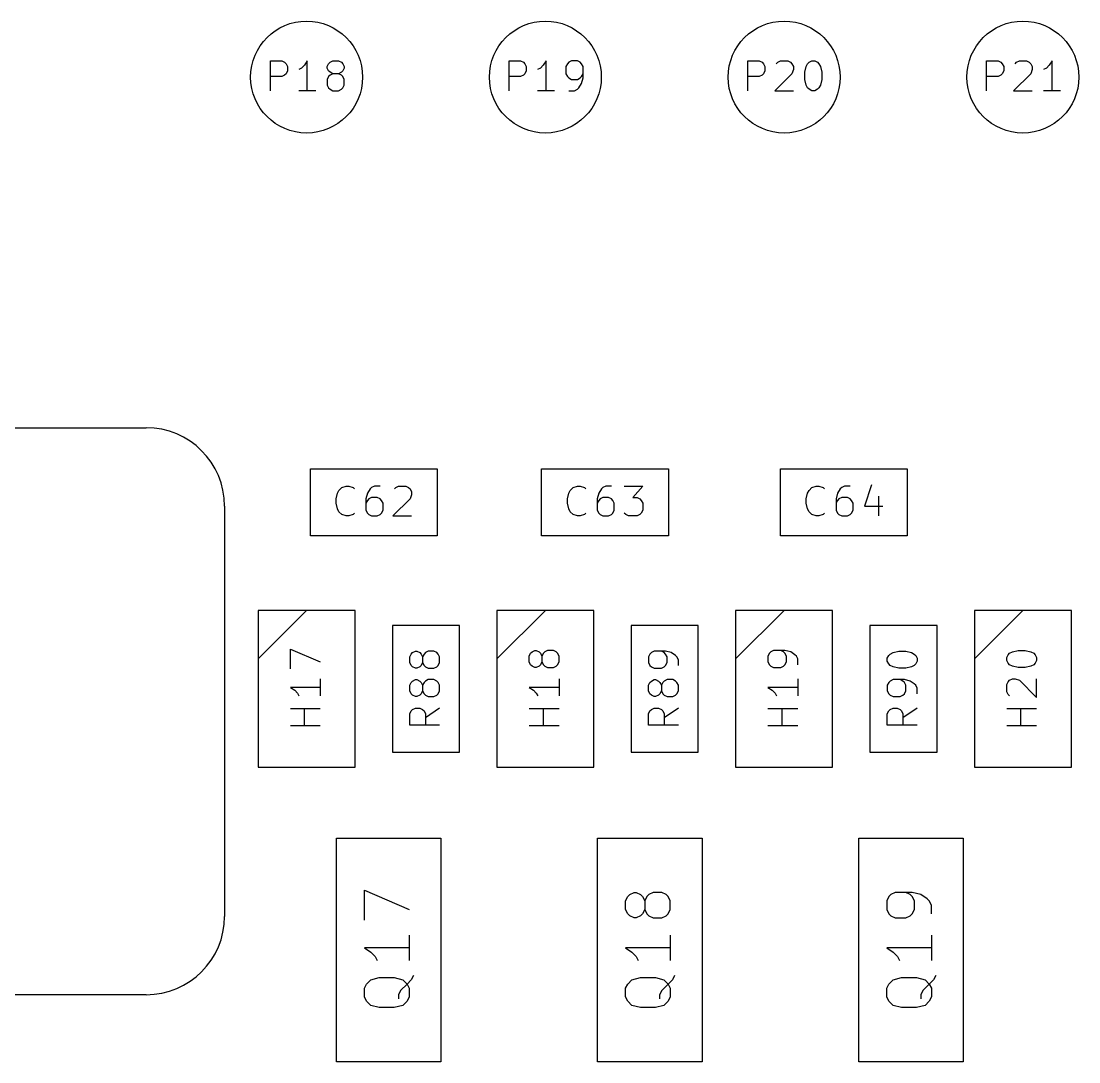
# Model space of a CAD drawing. Extents: x -4 to 236, y -200 to -70.
# Drawn here: x 148.17 to 162.35, y -165.2 to -151.25 of the extents above; entities that cross this region are included whole.
import ezdxf

# ---------------------------------------------------------------- set-up
doc = ezdxf.new("R2010")
doc.units = 0
doc.layers.add('BLACK', color=7, linetype='CONTINUOUS')

msp = doc.modelspace()

# ---------------------------------------------------------------- linework, layer by layer
at = {"layer": 'BLACK', "linetype": 'CONTINUOUS'}
for p, q in [((151.514286, -152.182967), (151.514286, -151.782967)), ((151.514286, -151.782967), (151.666667, -151.782967)), ((151.666667, -151.782967), (151.704762, -151.802015)), ((151.704762, -151.802015), (151.723809, -151.821062)), ((151.723809, -151.821062), (151.742857, -151.859158)), ((152.009524, -151.782967), (151.971428, -151.84011)), ((152.009524, -152.182967), (152.009524, -151.782967)), ((152.27619, -151.859158), (152.295238, -151.821062)), ((152.295238, -151.821062), (152.314285, -151.802015)), ((152.314285, -151.802015), (152.35238, -151.782967)), ((152.35238, -151.782967), (152.428571, -151.782967)), ((152.428571, -151.782967), (152.466666, -151.802015)), ((152.466666, -151.802015), (152.485714, -151.821062)), ((152.485714, -151.821062), (152.504761, -151.859158)), ((154.714286, -152.182967), (154.714286, -151.782967)), ((154.714286, -151.782967), (154.866667, -151.782967)), ((154.866667, -151.782967), (154.904762, -151.802015)), ((154.904762, -151.802015), (154.923809, -151.821062)), ((154.923809, -151.821062), (154.942857, -151.859158)), ((155.209524, -151.782967), (155.171428, -151.84011)), ((155.209524, -152.182967), (155.209524, -151.782967)), ((155.495238, -151.821062), (155.47619, -151.859158)), ((155.514285, -151.802015), (155.495238, -151.821062)), ((155.55238, -151.782967), (155.514285, -151.802015)), ((155.628571, -151.782967), (155.55238, -151.782967)), ((155.666666, -151.802015), (155.628571, -151.782967)), ((155.685714, -151.821062), (155.666666, -151.802015)), ((155.704761, -151.859158), (155.685714, -151.821062)), ((157.914286, -152.182967), (157.914286, -151.782967)), ((157.914286, -151.782967), (158.066667, -151.782967)), ((158.066667, -151.782967), (158.104762, -151.802015)), ((158.104762, -151.802015), (158.123809, -151.821062)), ((158.123809, -151.821062), (158.142857, -151.859158)), ((158.295238, -151.821062), (158.314286, -151.802015)), ((158.314286, -151.802015), (158.352381, -151.782967)), ((158.352381, -151.782967), (158.447619, -151.782967)), ((158.447619, -151.782967), (158.485714, -151.802015)), ((158.485714, -151.802015), (158.504762, -151.821062)), ((158.504762, -151.821062), (158.523809, -151.859158)), ((158.695238, -151.859158), (158.714285, -151.821062)), ((158.714285, -151.821062), (158.733333, -151.802015)), ((158.733333, -151.802015), (158.771428, -151.782967)), ((158.771428, -151.782967), (158.809523, -151.782967)), ((158.809523, -151.782967), (158.847619, -151.802015)), ((158.847619, -151.802015), (158.866666, -151.821062)), ((158.866666, -151.821062), (158.885714, -151.859158)), ((161.114286, -152.182967), (161.114286, -151.782967)), ((161.114286, -151.782967), (161.266667, -151.782967)), ((161.266667, -151.782967), (161.304762, -151.802015)), ((161.304762, -151.802015), (161.323809, -151.821062)), ((161.323809, -151.821062), (161.342857, -151.859158)), ((161.495238, -151.821062), (161.514286, -151.802015)), ((161.514286, -151.802015), (161.552381, -151.782967)), ((161.552381, -151.782967), (161.647619, -151.782967)), ((161.647619, -151.782967), (161.685714, -151.802015)), ((161.685714, -151.802015), (161.704762, -151.821062)), ((161.704762, -151.821062), (161.723809, -151.859158)), ((161.990476, -151.782967), (161.95238, -151.84011)), ((161.990476, -152.182967), (161.990476, -151.782967)), ((151.723809, -151.954396), (151.704762, -151.973443)), ((151.742857, -151.9163), (151.723809, -151.954396)), ((151.742857, -151.859158), (151.742857, -151.9163)), ((151.933333, -151.878205), (151.895238, -151.897253)), ((151.971428, -151.84011), (151.933333, -151.878205)), ((152.27619, -151.878205), (152.27619, -151.859158)), ((152.295238, -151.9163), (152.27619, -151.878205)), ((152.314285, -151.935348), (152.295238, -151.9163)), ((152.35238, -151.954396), (152.314285, -151.935348)), ((152.35238, -151.954396), (152.314285, -151.973443)), ((152.428571, -151.954396), (152.35238, -151.954396)), ((152.466666, -151.935348), (152.428571, -151.954396)), ((152.466666, -151.973443), (152.428571, -151.954396)), ((152.485714, -151.9163), (152.466666, -151.935348)), ((152.504761, -151.878205), (152.485714, -151.9163)), ((152.504761, -151.859158), (152.504761, -151.878205)), ((154.923809, -151.954396), (154.904762, -151.973443)), ((154.942857, -151.9163), (154.923809, -151.954396)), ((154.942857, -151.859158), (154.942857, -151.9163)), ((155.133333, -151.878205), (155.095238, -151.897253)), ((155.171428, -151.84011), (155.133333, -151.878205)), ((155.47619, -151.859158), (155.47619, -151.954396)), ((155.47619, -151.954396), (155.495238, -151.992491)), ((155.685714, -151.992491), (155.704761, -151.954396)), ((155.704761, -152.011539), (155.704761, -151.859158)), ((158.123809, -151.954396), (158.104762, -151.973443)), ((158.142857, -151.9163), (158.123809, -151.954396)), ((158.142857, -151.859158), (158.142857, -151.9163)), ((158.504762, -151.954396), (158.27619, -152.182967)), ((158.523809, -151.897253), (158.504762, -151.954396)), ((158.523809, -151.859158), (158.523809, -151.897253)), ((158.67619, -151.935348), (158.695238, -151.859158)), ((158.67619, -152.030586), (158.67619, -151.935348)), ((158.885714, -151.859158), (158.904761, -151.935348)), ((158.904761, -151.935348), (158.904761, -152.030586)), ((161.323809, -151.954396), (161.304762, -151.973443)), ((161.342857, -151.9163), (161.323809, -151.954396)), ((161.342857, -151.859158), (161.342857, -151.9163)), ((161.704762, -151.954396), (161.47619, -152.182967)), ((161.723809, -151.897253), (161.704762, -151.954396)), ((161.723809, -151.859158), (161.723809, -151.897253)), ((161.914285, -151.878205), (161.87619, -151.897253)), ((161.95238, -151.84011), (161.914285, -151.878205)), ((151.666667, -151.992491), (151.514286, -151.992491)), ((151.704762, -151.973443), (151.666667, -151.992491)), ((152.295238, -151.992491), (152.27619, -152.030586)), ((152.27619, -152.030586), (152.27619, -152.106777)), ((152.27619, -152.106777), (152.295238, -152.144872)), ((152.314285, -151.973443), (152.295238, -151.992491)), ((152.485714, -151.992491), (152.466666, -151.973443)), ((152.504761, -152.030586), (152.485714, -151.992491)), ((152.485714, -152.144872), (152.504761, -152.106777)), ((152.504761, -152.106777), (152.504761, -152.030586)), ((154.866667, -151.992491), (154.714286, -151.992491)), ((154.904762, -151.973443), (154.866667, -151.992491)), ((155.495238, -151.992491), (155.514285, -152.011539)), ((155.514285, -152.011539), (155.55238, -152.030586)), ((155.55238, -152.030586), (155.628571, -152.030586)), ((155.628571, -152.030586), (155.666666, -152.011539)), ((155.647619, -152.144872), (155.685714, -152.087729)), ((155.666666, -152.011539), (155.685714, -151.992491)), ((155.685714, -152.087729), (155.704761, -152.011539)), ((158.066667, -151.992491), (157.914286, -151.992491)), ((158.104762, -151.973443), (158.066667, -151.992491)), ((158.695238, -152.106777), (158.67619, -152.030586)), ((158.714285, -152.144872), (158.695238, -152.106777)), ((158.885714, -152.106777), (158.866666, -152.144872)), ((158.904761, -152.030586), (158.885714, -152.106777)), ((161.266667, -151.992491), (161.114286, -151.992491)), ((161.304762, -151.973443), (161.266667, -151.992491)), ((152.123809, -152.182967), (151.895238, -152.182967)), ((152.295238, -152.144872), (152.314285, -152.16392)), ((152.314285, -152.16392), (152.35238, -152.182967)), ((152.35238, -152.182967), (152.428571, -152.182967)), ((152.428571, -152.182967), (152.466666, -152.16392)), ((152.466666, -152.16392), (152.485714, -152.144872)), ((155.323809, -152.182967), (155.095238, -152.182967)), ((155.514285, -152.182967), (155.590476, -152.182967)), ((155.590476, -152.182967), (155.628571, -152.16392)), ((155.628571, -152.16392), (155.647619, -152.144872)), ((158.27619, -152.182967), (158.523809, -152.182967)), ((158.733333, -152.16392), (158.714285, -152.144872)), ((158.771428, -152.182967), (158.733333, -152.16392)), ((158.809523, -152.182967), (158.771428, -152.182967)), ((158.847619, -152.16392), (158.809523, -152.182967)), ((158.866666, -152.144872), (158.847619, -152.16392)), ((161.47619, -152.182967), (161.723809, -152.182967)), ((162.104761, -152.182967), (161.87619, -152.182967)), ((144.35, -156.7), (149.85, -156.7)), ((152.05, -158.15), (152.05, -157.25)), ((152.05, -157.25), (153.75, -157.25)), ((153.75, -157.25), (153.75, -158.15)), ((155.15, -157.25), (156.85, -157.25)), ((155.15, -158.15), (155.15, -157.25)), ((156.85, -157.25), (156.85, -158.15)), ((158.35, -157.25), (160.05, -157.25)), ((158.35, -158.15), (158.35, -157.25)), ((160.05, -157.25), (160.05, -158.15)), ((152.471428, -157.502015), (152.528571, -157.482967)), ((152.528571, -157.482967), (152.566667, -157.482967)), ((152.566667, -157.482967), (152.623809, -157.502015)), ((152.909524, -157.482967), (152.871428, -157.502015)), ((152.985714, -157.482967), (152.909524, -157.482967)), ((153.195238, -157.502015), (153.233333, -157.482967)), ((153.233333, -157.482967), (153.328571, -157.482967)), ((153.328571, -157.482967), (153.366666, -157.502015)), ((155.571428, -157.502015), (155.628571, -157.482967)), ((155.628571, -157.482967), (155.666667, -157.482967)), ((155.666667, -157.482967), (155.723809, -157.502015)), ((156.009524, -157.482967), (155.971428, -157.502015)), ((156.085714, -157.482967), (156.009524, -157.482967)), ((156.257142, -157.482967), (156.504761, -157.482967)), ((156.504761, -157.482967), (156.371428, -157.635348)), ((158.771428, -157.502015), (158.828571, -157.482967)), ((158.828571, -157.482967), (158.866667, -157.482967)), ((158.866667, -157.482967), (158.923809, -157.502015)), ((159.209524, -157.482967), (159.171428, -157.502015)), ((159.285714, -157.482967), (159.209524, -157.482967)), ((159.571428, -157.46392), (159.47619, -157.749634)), ((152.395238, -157.654396), (152.414286, -157.578205)), ((152.414286, -157.578205), (152.433333, -157.54011)), ((152.433333, -157.54011), (152.471428, -157.502015)), ((152.623809, -157.502015), (152.642857, -157.521062)), ((152.814286, -157.578205), (152.795238, -157.654396)), ((152.852381, -157.521062), (152.814286, -157.578205)), ((152.871428, -157.635348), (152.833333, -157.654396)), ((152.871428, -157.502015), (152.852381, -157.521062)), ((152.947619, -157.635348), (152.871428, -157.635348)), ((152.985714, -157.654396), (152.947619, -157.635348)), ((153.17619, -157.521062), (153.195238, -157.502015)), ((153.366666, -157.502015), (153.385714, -157.521062)), ((153.385714, -157.521062), (153.404761, -157.559158)), ((153.404761, -157.597253), (153.385714, -157.654396)), ((153.404761, -157.559158), (153.404761, -157.597253)), ((155.495238, -157.654396), (155.514286, -157.578205)), ((155.514286, -157.578205), (155.533333, -157.54011)), ((155.533333, -157.54011), (155.571428, -157.502015)), ((155.723809, -157.502015), (155.742857, -157.521062)), ((155.914286, -157.578205), (155.895238, -157.654396)), ((155.952381, -157.521062), (155.914286, -157.578205)), ((155.971428, -157.635348), (155.933333, -157.654396)), ((155.971428, -157.502015), (155.952381, -157.521062)), ((156.047619, -157.635348), (155.971428, -157.635348)), ((156.085714, -157.654396), (156.047619, -157.635348)), ((156.371428, -157.635348), (156.428571, -157.635348)), ((156.428571, -157.635348), (156.466666, -157.654396)), ((158.695238, -157.654396), (158.714286, -157.578205)), ((158.714286, -157.578205), (158.733333, -157.54011)), ((158.733333, -157.54011), (158.771428, -157.502015)), ((158.923809, -157.502015), (158.942857, -157.521062)), ((159.114286, -157.578205), (159.095238, -157.654396)), ((159.152381, -157.521062), (159.114286, -157.578205)), ((159.171428, -157.635348), (159.133333, -157.654396)), ((159.171428, -157.502015), (159.152381, -157.521062)), ((159.247619, -157.635348), (159.171428, -157.635348)), ((159.285714, -157.654396), (159.247619, -157.635348)), ((159.666666, -157.6163), (159.666666, -157.882967)), ((150.9, -157.75), (150.9, -163.25)), ((152.395238, -157.711539), (152.395238, -157.654396)), ((152.414286, -157.787729), (152.395238, -157.711539)), ((152.795238, -157.654396), (152.795238, -157.806777)), ((152.814286, -157.673443), (152.795238, -157.711539)), ((152.833333, -157.654396), (152.814286, -157.673443)), ((153.004762, -157.673443), (152.985714, -157.654396)), ((153.023809, -157.711539), (153.004762, -157.673443)), ((153.023809, -157.806777), (153.023809, -157.711539)), ((153.385714, -157.654396), (153.157142, -157.882967)), ((155.495238, -157.711539), (155.495238, -157.654396)), ((155.514286, -157.787729), (155.495238, -157.711539)), ((155.895238, -157.654396), (155.895238, -157.806777)), ((155.914286, -157.673443), (155.895238, -157.711539)), ((155.933333, -157.654396), (155.914286, -157.673443)), ((156.104762, -157.673443), (156.085714, -157.654396)), ((156.123809, -157.711539), (156.104762, -157.673443)), ((156.123809, -157.806777), (156.123809, -157.711539)), ((156.466666, -157.654396), (156.485714, -157.673443)), ((156.485714, -157.673443), (156.504761, -157.711539)), ((156.504761, -157.711539), (156.504761, -157.806777)), ((158.695238, -157.711539), (158.695238, -157.654396)), ((158.714286, -157.787729), (158.695238, -157.711539)), ((159.095238, -157.654396), (159.095238, -157.806777)), ((159.114286, -157.673443), (159.095238, -157.711539)), ((159.133333, -157.654396), (159.114286, -157.673443)), ((159.304762, -157.673443), (159.285714, -157.654396)), ((159.323809, -157.711539), (159.304762, -157.673443)), ((159.323809, -157.806777), (159.323809, -157.711539)), ((159.47619, -157.749634), (159.723809, -157.749634)), ((152.433333, -157.825824), (152.414286, -157.787729)), ((152.471428, -157.86392), (152.433333, -157.825824)), ((152.528571, -157.882967), (152.471428, -157.86392)), ((152.566667, -157.882967), (152.528571, -157.882967)), ((152.623809, -157.86392), (152.566667, -157.882967)), ((152.642857, -157.844872), (152.623809, -157.86392)), ((152.795238, -157.806777), (152.814286, -157.844872)), ((152.814286, -157.844872), (152.833333, -157.86392)), ((152.833333, -157.86392), (152.871428, -157.882967)), ((152.871428, -157.882967), (152.947619, -157.882967)), ((152.947619, -157.882967), (152.985714, -157.86392)), ((152.985714, -157.86392), (153.004762, -157.844872)), ((153.004762, -157.844872), (153.023809, -157.806777)), ((153.157142, -157.882967), (153.404761, -157.882967)), ((155.533333, -157.825824), (155.514286, -157.787729)), ((155.571428, -157.86392), (155.533333, -157.825824)), ((155.628571, -157.882967), (155.571428, -157.86392)), ((155.666667, -157.882967), (155.628571, -157.882967)), ((155.723809, -157.86392), (155.666667, -157.882967)), ((155.742857, -157.844872), (155.723809, -157.86392)), ((155.895238, -157.806777), (155.914286, -157.844872)), ((155.914286, -157.844872), (155.933333, -157.86392)), ((155.933333, -157.86392), (155.971428, -157.882967)), ((155.971428, -157.882967), (156.047619, -157.882967)), ((156.047619, -157.882967), (156.085714, -157.86392)), ((156.085714, -157.86392), (156.104762, -157.844872)), ((156.104762, -157.844872), (156.123809, -157.806777)), ((156.27619, -157.86392), (156.257142, -157.844872)), ((156.314285, -157.882967), (156.27619, -157.86392)), ((156.428571, -157.882967), (156.314285, -157.882967)), ((156.466666, -157.86392), (156.428571, -157.882967)), ((156.485714, -157.844872), (156.466666, -157.86392)), ((156.504761, -157.806777), (156.485714, -157.844872)), ((158.733333, -157.825824), (158.714286, -157.787729)), ((158.771428, -157.86392), (158.733333, -157.825824)), ((158.828571, -157.882967), (158.771428, -157.86392)), ((158.866667, -157.882967), (158.828571, -157.882967)), ((158.923809, -157.86392), (158.866667, -157.882967)), ((158.942857, -157.844872), (158.923809, -157.86392)), ((159.095238, -157.806777), (159.114286, -157.844872)), ((159.114286, -157.844872), (159.133333, -157.86392)), ((159.133333, -157.86392), (159.171428, -157.882967)), ((159.171428, -157.882967), (159.247619, -157.882967)), ((159.247619, -157.882967), (159.285714, -157.86392)), ((159.285714, -157.86392), (159.304762, -157.844872)), ((159.304762, -157.844872), (159.323809, -157.806777)), ((153.75, -158.15), (152.05, -158.15)), ((156.85, -158.15), (155.15, -158.15)), ((160.05, -158.15), (158.35, -158.15)), ((152, -159.15), (151.35, -159.8)), ((152.65, -159.15), (151.35, -159.15)), ((151.35, -159.15), (151.35, -161.25)), ((152.65, -161.25), (152.65, -159.15)), ((155.2, -159.15), (154.55, -159.8)), ((155.85, -159.15), (154.55, -159.15)), ((154.55, -159.15), (154.55, -161.25)), ((155.85, -161.25), (155.85, -159.15)), ((158.4, -159.15), (157.75, -159.8)), ((159.05, -159.15), (157.75, -159.15)), ((157.75, -159.15), (157.75, -161.25)), ((159.05, -161.25), (159.05, -159.15)), ((161.6, -159.15), (160.95, -159.8)), ((162.25, -159.15), (160.95, -159.15)), ((160.95, -159.15), (160.95, -161.25)), ((162.25, -161.25), (162.25, -159.15)), ((154.05, -159.35), (153.15, -159.35)), ((153.15, -159.35), (153.15, -161.05)), ((154.05, -161.05), (154.05, -159.35)), ((157.25, -159.35), (156.35, -159.35)), ((156.35, -159.35), (156.35, -161.05)), ((157.25, -161.05), (157.25, -159.35)), ((160.45, -159.35), (159.55, -159.35)), ((159.55, -159.35), (159.55, -161.05)), ((160.45, -161.05), (160.45, -159.35)), ((151.782967, -159.933333), (151.782967, -159.666666)), ((151.782967, -159.666666), (152.182967, -159.838095)), ((153.382967, -159.771428), (153.402015, -159.733333)), ((153.402015, -159.733333), (153.421062, -159.714285)), ((153.421062, -159.714285), (153.459158, -159.695238)), ((153.459158, -159.695238), (153.478205, -159.695238)), ((153.478205, -159.695238), (153.5163, -159.714285)), ((153.5163, -159.714285), (153.535348, -159.733333)), ((153.535348, -159.733333), (153.554396, -159.771428)), ((153.573443, -159.733333), (153.554396, -159.771428)), ((153.592491, -159.714285), (153.573443, -159.733333)), ((153.630586, -159.695238), (153.592491, -159.714285)), ((153.706777, -159.695238), (153.630586, -159.695238)), ((153.744872, -159.714285), (153.706777, -159.695238)), ((153.76392, -159.733333), (153.744872, -159.714285)), ((153.782967, -159.771428), (153.76392, -159.733333)), ((154.982967, -159.761904), (155.002015, -159.723809)), ((154.982967, -159.838095), (154.982967, -159.761904)), ((155.002015, -159.723809), (155.021062, -159.704761)), ((155.021062, -159.704761), (155.059158, -159.685714)), ((155.059158, -159.685714), (155.078205, -159.685714)), ((155.078205, -159.685714), (155.1163, -159.704761)), ((155.1163, -159.704761), (155.135348, -159.723809)), ((155.135348, -159.723809), (155.154396, -159.761904)), ((155.173443, -159.723809), (155.154396, -159.761904)), ((155.154396, -159.761904), (155.154396, -159.838095)), ((155.192491, -159.704761), (155.173443, -159.723809)), ((155.230586, -159.685714), (155.192491, -159.704761)), ((155.306777, -159.685714), (155.230586, -159.685714)), ((155.344872, -159.704761), (155.306777, -159.685714)), ((155.36392, -159.723809), (155.344872, -159.704761)), ((155.382967, -159.761904), (155.36392, -159.723809)), ((155.382967, -159.838095), (155.382967, -159.761904)), ((156.602015, -159.733333), (156.582967, -159.771428)), ((156.621062, -159.714285), (156.602015, -159.733333)), ((156.659158, -159.695238), (156.621062, -159.714285)), ((156.811539, -159.695238), (156.659158, -159.695238)), ((156.792491, -159.714285), (156.754396, -159.695238)), ((156.811539, -159.733333), (156.792491, -159.714285)), ((156.887729, -159.714285), (156.811539, -159.695238)), ((156.830586, -159.771428), (156.811539, -159.733333)), ((156.944872, -159.75238), (156.887729, -159.714285)), ((156.96392, -159.771428), (156.944872, -159.75238)), ((158.202015, -159.723809), (158.182967, -159.761904)), ((158.182967, -159.761904), (158.182967, -159.838095)), ((158.221062, -159.704761), (158.202015, -159.723809)), ((158.259158, -159.685714), (158.221062, -159.704761)), ((158.411539, -159.685714), (158.259158, -159.685714)), ((158.392491, -159.704761), (158.354396, -159.685714)), ((158.411539, -159.723809), (158.392491, -159.704761)), ((158.487729, -159.704761), (158.411539, -159.685714)), ((158.430586, -159.761904), (158.411539, -159.723809)), ((158.430586, -159.838095), (158.430586, -159.761904)), ((158.544872, -159.742856), (158.487729, -159.704761)), ((158.56392, -159.761904), (158.544872, -159.742856)), ((158.582967, -159.799999), (158.56392, -159.761904)), ((159.782967, -159.790476), (159.802015, -159.75238)), ((159.802015, -159.75238), (159.821062, -159.733333)), ((159.821062, -159.733333), (159.859158, -159.714285)), ((159.859158, -159.714285), (159.935348, -159.695238)), ((159.935348, -159.695238), (160.030586, -159.695238)), ((160.030586, -159.695238), (160.106777, -159.714285)), ((160.106777, -159.714285), (160.144872, -159.733333)), ((160.144872, -159.733333), (160.16392, -159.75238)), ((160.16392, -159.75238), (160.182967, -159.790476)), ((161.382967, -159.780952), (161.402015, -159.742856)), ((161.402015, -159.742856), (161.421062, -159.723809)), ((161.421062, -159.723809), (161.459158, -159.704761)), ((161.459158, -159.704761), (161.535348, -159.685714)), ((161.535348, -159.685714), (161.630586, -159.685714)), ((161.630586, -159.685714), (161.706777, -159.704761)), ((161.706777, -159.704761), (161.744872, -159.723809)), ((161.744872, -159.723809), (161.76392, -159.742856)), ((161.76392, -159.742856), (161.782967, -159.780952)), ((153.382967, -159.847619), (153.382967, -159.771428)), ((153.402015, -159.885714), (153.382967, -159.847619)), ((153.421062, -159.904761), (153.402015, -159.885714)), ((153.459158, -159.923809), (153.421062, -159.904761)), ((153.5163, -159.904761), (153.478205, -159.923809)), ((153.535348, -159.885714), (153.5163, -159.904761)), ((153.554396, -159.847619), (153.535348, -159.885714)), ((153.554396, -159.771428), (153.554396, -159.847619)), ((153.554396, -159.847619), (153.573443, -159.885714)), ((153.573443, -159.885714), (153.592491, -159.904761)), ((153.592491, -159.904761), (153.630586, -159.923809)), ((153.706777, -159.923809), (153.744872, -159.904761)), ((153.744872, -159.904761), (153.76392, -159.885714)), ((153.76392, -159.885714), (153.782967, -159.847619)), ((153.782967, -159.847619), (153.782967, -159.771428)), ((155.002015, -159.87619), (154.982967, -159.838095)), ((155.021062, -159.895237), (155.002015, -159.87619)), ((155.059158, -159.914285), (155.021062, -159.895237)), ((155.1163, -159.895237), (155.078205, -159.914285)), ((155.135348, -159.87619), (155.1163, -159.895237)), ((155.154396, -159.838095), (155.135348, -159.87619)), ((155.154396, -159.838095), (155.173443, -159.87619)), ((155.173443, -159.87619), (155.192491, -159.895237)), ((155.192491, -159.895237), (155.230586, -159.914285)), ((155.306777, -159.914285), (155.344872, -159.895237)), ((155.344872, -159.895237), (155.36392, -159.87619)), ((155.36392, -159.87619), (155.382967, -159.838095)), ((156.582967, -159.771428), (156.582967, -159.847619)), ((156.582967, -159.847619), (156.602015, -159.885714)), ((156.602015, -159.885714), (156.621062, -159.904761)), ((156.621062, -159.904761), (156.659158, -159.923809)), ((156.754396, -159.923809), (156.792491, -159.904761)), ((156.792491, -159.904761), (156.811539, -159.885714)), ((156.811539, -159.885714), (156.830586, -159.847619)), ((156.830586, -159.847619), (156.830586, -159.771428)), ((156.982967, -159.809523), (156.96392, -159.771428)), ((156.982967, -159.885714), (156.982967, -159.809523)), ((158.182967, -159.838095), (158.202015, -159.87619)), ((158.202015, -159.87619), (158.221062, -159.895237)), ((158.221062, -159.895237), (158.259158, -159.914285)), ((158.354396, -159.914285), (158.392491, -159.895237)), ((158.392491, -159.895237), (158.411539, -159.87619)), ((158.411539, -159.87619), (158.430586, -159.838095)), ((158.582967, -159.87619), (158.582967, -159.799999)), ((159.782967, -159.828571), (159.782967, -159.790476)), ((159.802015, -159.866666), (159.782967, -159.828571)), ((159.821062, -159.885714), (159.802015, -159.866666)), ((159.859158, -159.904761), (159.821062, -159.885714)), ((159.935348, -159.923809), (159.859158, -159.904761)), ((160.106777, -159.904761), (160.030586, -159.923809)), ((160.144872, -159.885714), (160.106777, -159.904761)), ((160.16392, -159.866666), (160.144872, -159.885714)), ((160.182967, -159.828571), (160.16392, -159.866666)), ((160.182967, -159.790476), (160.182967, -159.828571)), ((161.382967, -159.819047), (161.382967, -159.780952)), ((161.402015, -159.857142), (161.382967, -159.819047)), ((161.421062, -159.87619), (161.402015, -159.857142)), ((161.459158, -159.895237), (161.421062, -159.87619)), ((161.535348, -159.914285), (161.459158, -159.895237)), ((161.706777, -159.895237), (161.630586, -159.914285)), ((161.744872, -159.87619), (161.706777, -159.895237)), ((161.76392, -159.857142), (161.744872, -159.87619)), ((161.782967, -159.819047), (161.76392, -159.857142)), ((161.782967, -159.780952), (161.782967, -159.819047)), ((153.478205, -159.923809), (153.459158, -159.923809)), ((153.630586, -159.923809), (153.706777, -159.923809)), ((155.078205, -159.914285), (155.059158, -159.914285)), ((155.230586, -159.914285), (155.306777, -159.914285)), ((156.659158, -159.923809), (156.754396, -159.923809)), ((158.259158, -159.914285), (158.354396, -159.914285)), ((160.030586, -159.923809), (159.935348, -159.923809)), ((161.630586, -159.914285), (161.535348, -159.914285)), ((152.182967, -160.180951), (151.782967, -160.180951)), ((151.782967, -160.180951), (151.84011, -160.219047)), ((152.182967, -160.066666), (152.182967, -160.295237)), ((153.382967, -160.15238), (153.402015, -160.114285)), ((153.382967, -160.228571), (153.382967, -160.15238)), ((153.402015, -160.114285), (153.421062, -160.095237)), ((153.421062, -160.095237), (153.459158, -160.07619)), ((153.459158, -160.07619), (153.478205, -160.07619)), ((153.478205, -160.07619), (153.5163, -160.095237)), ((153.5163, -160.095237), (153.535348, -160.114285)), ((153.535348, -160.114285), (153.554396, -160.15238)), ((153.573443, -160.114285), (153.554396, -160.15238)), ((153.554396, -160.15238), (153.554396, -160.228571)), ((153.592491, -160.095237), (153.573443, -160.114285)), ((153.630586, -160.07619), (153.592491, -160.095237)), ((153.706777, -160.07619), (153.630586, -160.07619)), ((153.744872, -160.095237), (153.706777, -160.07619)), ((153.76392, -160.114285), (153.744872, -160.095237)), ((153.782967, -160.15238), (153.76392, -160.114285)), ((153.782967, -160.228571), (153.782967, -160.15238)), ((155.382967, -160.180951), (154.982967, -160.180951)), ((154.982967, -160.180951), (155.04011, -160.219047)), ((155.382967, -160.066666), (155.382967, -160.295237)), ((156.582967, -160.15238), (156.602015, -160.114285)), ((156.582967, -160.228571), (156.582967, -160.15238)), ((156.602015, -160.114285), (156.621062, -160.095237)), ((156.621062, -160.095237), (156.659158, -160.07619)), ((156.659158, -160.07619), (156.678205, -160.07619)), ((156.678205, -160.07619), (156.7163, -160.095237)), ((156.7163, -160.095237), (156.735348, -160.114285)), ((156.735348, -160.114285), (156.754396, -160.15238)), ((156.773443, -160.114285), (156.754396, -160.15238)), ((156.754396, -160.15238), (156.754396, -160.228571)), ((156.792491, -160.095237), (156.773443, -160.114285)), ((156.830586, -160.07619), (156.792491, -160.095237)), ((156.906777, -160.07619), (156.830586, -160.07619)), ((156.944872, -160.095237), (156.906777, -160.07619)), ((156.96392, -160.114285), (156.944872, -160.095237)), ((156.982967, -160.15238), (156.96392, -160.114285)), ((156.982967, -160.228571), (156.982967, -160.15238)), ((158.582967, -160.180951), (158.182967, -160.180951)), ((158.182967, -160.180951), (158.24011, -160.219047)), ((158.582967, -160.066666), (158.582967, -160.295237)), ((159.802015, -160.114285), (159.782967, -160.15238)), ((159.782967, -160.15238), (159.782967, -160.228571)), ((159.821062, -160.095237), (159.802015, -160.114285)), ((159.859158, -160.07619), (159.821062, -160.095237)), ((160.011539, -160.07619), (159.859158, -160.07619)), ((159.992491, -160.095237), (159.954396, -160.07619)), ((160.011539, -160.114285), (159.992491, -160.095237)), ((160.087729, -160.095237), (160.011539, -160.07619)), ((160.030586, -160.15238), (160.011539, -160.114285)), ((160.030586, -160.228571), (160.030586, -160.15238)), ((160.144872, -160.133332), (160.087729, -160.095237)), ((160.16392, -160.15238), (160.144872, -160.133332)), ((160.182967, -160.190475), (160.16392, -160.15238)), ((161.382967, -160.142856), (161.402015, -160.104761)), ((161.382967, -160.238094), (161.382967, -160.142856)), ((161.402015, -160.104761), (161.421062, -160.085713)), ((161.421062, -160.085713), (161.459158, -160.066666)), ((161.459158, -160.066666), (161.497253, -160.066666)), ((161.497253, -160.066666), (161.554396, -160.085713)), ((161.554396, -160.085713), (161.782967, -160.314285)), ((161.782967, -160.314285), (161.782967, -160.066666)), ((151.84011, -160.219047), (151.878205, -160.257142)), ((151.878205, -160.257142), (151.897253, -160.295237)), ((153.402015, -160.266666), (153.382967, -160.228571)), ((153.421062, -160.285713), (153.402015, -160.266666)), ((153.459158, -160.304761), (153.421062, -160.285713)), ((153.478205, -160.304761), (153.459158, -160.304761)), ((153.5163, -160.285713), (153.478205, -160.304761)), ((153.535348, -160.266666), (153.5163, -160.285713)), ((153.554396, -160.228571), (153.535348, -160.266666)), ((153.554396, -160.228571), (153.573443, -160.266666)), ((153.573443, -160.266666), (153.592491, -160.285713)), ((153.592491, -160.285713), (153.630586, -160.304761)), ((153.630586, -160.304761), (153.706777, -160.304761)), ((153.706777, -160.304761), (153.744872, -160.285713)), ((153.744872, -160.285713), (153.76392, -160.266666)), ((153.76392, -160.266666), (153.782967, -160.228571)), ((155.04011, -160.219047), (155.078205, -160.257142)), ((155.078205, -160.257142), (155.097253, -160.295237)), ((156.602015, -160.266666), (156.582967, -160.228571)), ((156.621062, -160.285713), (156.602015, -160.266666)), ((156.659158, -160.304761), (156.621062, -160.285713)), ((156.678205, -160.304761), (156.659158, -160.304761)), ((156.7163, -160.285713), (156.678205, -160.304761)), ((156.735348, -160.266666), (156.7163, -160.285713)), ((156.754396, -160.228571), (156.735348, -160.266666)), ((156.754396, -160.228571), (156.773443, -160.266666)), ((156.773443, -160.266666), (156.792491, -160.285713)), ((156.792491, -160.285713), (156.830586, -160.304761)), ((156.830586, -160.304761), (156.906777, -160.304761)), ((156.906777, -160.304761), (156.944872, -160.285713)), ((156.944872, -160.285713), (156.96392, -160.266666)), ((156.96392, -160.266666), (156.982967, -160.228571)), ((158.24011, -160.219047), (158.278205, -160.257142)), ((158.278205, -160.257142), (158.297253, -160.295237)), ((159.782967, -160.228571), (159.802015, -160.266666)), ((159.802015, -160.266666), (159.821062, -160.285713)), ((159.821062, -160.285713), (159.859158, -160.304761)), ((159.859158, -160.304761), (159.954396, -160.304761)), ((159.954396, -160.304761), (159.992491, -160.285713)), ((159.992491, -160.285713), (160.011539, -160.266666)), ((160.011539, -160.266666), (160.030586, -160.228571)), ((160.182967, -160.266666), (160.182967, -160.190475)), ((161.402015, -160.276189), (161.382967, -160.238094)), ((161.421062, -160.295237), (161.402015, -160.276189)), ((152.182967, -160.466666), (151.782967, -160.466666)), ((151.973443, -160.695237), (151.973443, -160.466666)), ((153.421062, -160.47619), (153.459158, -160.457142)), ((153.459158, -160.457142), (153.5163, -160.457142)), ((153.5163, -160.457142), (153.554396, -160.47619)), ((153.782967, -160.457142), (153.592491, -160.590475)), ((155.382967, -160.466666), (154.982967, -160.466666)), ((155.173443, -160.695237), (155.173443, -160.466666)), ((156.621062, -160.47619), (156.659158, -160.457142)), ((156.659158, -160.457142), (156.7163, -160.457142)), ((156.7163, -160.457142), (156.754396, -160.47619)), ((156.982967, -160.457142), (156.792491, -160.590475)), ((158.582967, -160.466666), (158.182967, -160.466666)), ((158.373443, -160.695237), (158.373443, -160.466666)), ((159.821062, -160.47619), (159.859158, -160.457142)), ((159.859158, -160.457142), (159.9163, -160.457142)), ((159.9163, -160.457142), (159.954396, -160.47619)), ((160.182967, -160.457142), (159.992491, -160.590475)), ((161.782967, -160.466666), (161.382967, -160.466666)), ((161.573443, -160.695237), (161.573443, -160.466666)), ((153.382967, -160.533332), (153.402015, -160.495237)), ((153.382967, -160.685713), (153.382967, -160.533332)), ((153.402015, -160.495237), (153.421062, -160.47619)), ((153.554396, -160.47619), (153.573443, -160.495237)), ((153.573443, -160.495237), (153.592491, -160.533332)), ((153.592491, -160.533332), (153.592491, -160.685713)), ((156.582967, -160.533332), (156.602015, -160.495237)), ((156.582967, -160.685713), (156.582967, -160.533332)), ((156.602015, -160.495237), (156.621062, -160.47619)), ((156.754396, -160.47619), (156.773443, -160.495237)), ((156.773443, -160.495237), (156.792491, -160.533332)), ((156.792491, -160.533332), (156.792491, -160.685713)), ((159.782967, -160.533332), (159.802015, -160.495237)), ((159.782967, -160.685713), (159.782967, -160.533332)), ((159.802015, -160.495237), (159.821062, -160.47619)), ((159.954396, -160.47619), (159.973443, -160.495237)), ((159.973443, -160.495237), (159.992491, -160.533332)), ((159.992491, -160.533332), (159.992491, -160.685713)), ((152.182967, -160.695237), (151.782967, -160.695237)), ((153.782967, -160.685713), (153.382967, -160.685713)), ((155.382967, -160.695237), (154.982967, -160.695237)), ((156.982967, -160.685713), (156.582967, -160.685713)), ((158.582967, -160.695237), (158.182967, -160.695237)), ((160.182967, -160.685713), (159.782967, -160.685713)), ((161.782967, -160.695237), (161.382967, -160.695237)), ((153.15, -161.05), (154.05, -161.05)), ((156.35, -161.05), (157.25, -161.05)), ((159.55, -161.05), (160.45, -161.05)), ((151.35, -161.25), (152.65, -161.25)), ((154.55, -161.25), (155.85, -161.25)), ((157.75, -161.25), (159.05, -161.25)), ((160.95, -161.25), (162.25, -161.25)), ((152.4, -162.2), (153.8, -162.2)), ((152.4, -165.2), (152.4, -162.2)), ((153.8, -162.2), (153.8, -165.2)), ((155.9, -162.2), (157.3, -162.2)), ((155.9, -165.2), (155.9, -162.2)), ((157.3, -162.2), (157.3, -165.2)), ((159.4, -162.2), (160.8, -162.2)), ((159.4, -165.2), (159.4, -162.2)), ((160.8, -162.2), (160.8, -165.2)), ((152.774451, -163.299999), (152.774451, -162.899999)), ((152.774451, -162.899999), (153.374451, -163.157142)), ((156.274451, -163.042856), (156.303022, -162.985714)), ((156.303022, -162.985714), (156.331594, -162.957142)), ((156.331594, -162.957142), (156.388737, -162.928571)), ((156.388737, -162.928571), (156.417308, -162.928571)), ((156.417308, -162.928571), (156.474451, -162.957142)), ((156.474451, -162.957142), (156.503022, -162.985714)), ((156.503022, -162.985714), (156.531594, -163.042856)), ((156.560165, -162.985714), (156.531594, -163.042856)), ((156.588737, -162.957142), (156.560165, -162.985714)), ((156.64588, -162.928571), (156.588737, -162.957142)), ((156.760165, -162.928571), (156.64588, -162.928571)), ((156.817308, -162.957142), (156.760165, -162.928571)), ((156.84588, -162.985714), (156.817308, -162.957142)), ((156.874451, -163.042856), (156.84588, -162.985714)), ((159.803022, -162.985714), (159.774451, -163.042856)), ((159.831594, -162.957142), (159.803022, -162.985714)), ((159.888737, -162.928571), (159.831594, -162.957142)), ((160.117308, -162.928571), (159.888737, -162.928571)), ((160.088737, -162.957142), (160.031594, -162.928571)), ((160.117308, -162.985714), (160.088737, -162.957142)), ((160.231594, -162.957142), (160.117308, -162.928571)), ((160.14588, -163.042856), (160.117308, -162.985714)), ((160.317308, -163.014285), (160.231594, -162.957142)), ((160.34588, -163.042856), (160.317308, -163.014285)), ((156.274451, -163.157142), (156.274451, -163.042856)), ((156.303022, -163.214285), (156.274451, -163.157142)), ((156.531594, -163.157142), (156.503022, -163.214285)), ((156.531594, -163.042856), (156.531594, -163.157142)), ((156.531594, -163.157142), (156.560165, -163.214285)), ((156.84588, -163.214285), (156.874451, -163.157142)), ((156.874451, -163.157142), (156.874451, -163.042856)), ((159.774451, -163.042856), (159.774451, -163.157142)), ((159.774451, -163.157142), (159.803022, -163.214285)), ((160.117308, -163.214285), (160.14588, -163.157142)), ((160.14588, -163.157142), (160.14588, -163.042856)), ((160.374451, -163.099999), (160.34588, -163.042856)), ((160.374451, -163.214285), (160.374451, -163.099999)), ((156.331594, -163.242856), (156.303022, -163.214285)), ((156.388737, -163.271428), (156.331594, -163.242856)), ((156.417308, -163.271428), (156.388737, -163.271428)), ((156.474451, -163.242856), (156.417308, -163.271428)), ((156.503022, -163.214285), (156.474451, -163.242856)), ((156.560165, -163.214285), (156.588737, -163.242856)), ((156.588737, -163.242856), (156.64588, -163.271428)), ((156.64588, -163.271428), (156.760165, -163.271428)), ((156.760165, -163.271428), (156.817308, -163.242856)), ((156.817308, -163.242856), (156.84588, -163.214285)), ((159.803022, -163.214285), (159.831594, -163.242856)), ((159.831594, -163.242856), (159.888737, -163.271428)), ((159.888737, -163.271428), (160.031594, -163.271428)), ((160.031594, -163.271428), (160.088737, -163.242856)), ((160.088737, -163.242856), (160.117308, -163.214285)), ((153.374451, -163.5), (153.374451, -163.842857)), ((156.874451, -163.5), (156.874451, -163.842857)), ((160.374451, -163.5), (160.374451, -163.842857)), ((153.374451, -163.671428), (152.774451, -163.671428)), ((152.774451, -163.671428), (152.860165, -163.728571)), ((152.860165, -163.728571), (152.917308, -163.785714)), ((156.874451, -163.671428), (156.274451, -163.671428)), ((156.274451, -163.671428), (156.360165, -163.728571)), ((156.360165, -163.728571), (156.417308, -163.785714)), ((160.374451, -163.671428), (159.774451, -163.671428)), ((159.774451, -163.671428), (159.860165, -163.728571)), ((159.860165, -163.728571), (159.917308, -163.785714)), ((152.917308, -163.785714), (152.94588, -163.842857)), ((156.417308, -163.785714), (156.44588, -163.842857)), ((159.917308, -163.785714), (159.94588, -163.842857)), ((152.774451, -164.214285), (152.803022, -164.157142)), ((152.803022, -164.157142), (152.860165, -164.099999)), ((152.860165, -164.099999), (152.974451, -164.071428)), ((152.974451, -164.071428), (153.174451, -164.071428)), ((153.174451, -164.071428), (153.288737, -164.099999)), ((153.34588, -164.157142), (153.260165, -164.242856)), ((153.288737, -164.099999), (153.34588, -164.157142)), ((153.403022, -164.099999), (153.34588, -164.157142)), ((153.34588, -164.157142), (153.374451, -164.214285)), ((153.431594, -164.042856), (153.403022, -164.099999)), ((156.274451, -164.214285), (156.303022, -164.157142)), ((156.303022, -164.157142), (156.360165, -164.099999)), ((156.360165, -164.099999), (156.474451, -164.071428)), ((156.474451, -164.071428), (156.674451, -164.071428)), ((156.674451, -164.071428), (156.788737, -164.099999)), ((156.84588, -164.157142), (156.760165, -164.242856)), ((156.788737, -164.099999), (156.84588, -164.157142)), ((156.903022, -164.099999), (156.84588, -164.157142)), ((156.84588, -164.157142), (156.874451, -164.214285)), ((156.931594, -164.042856), (156.903022, -164.099999)), ((159.774451, -164.214285), (159.803022, -164.157142)), ((159.803022, -164.157142), (159.860165, -164.099999)), ((159.860165, -164.099999), (159.974451, -164.071428)), ((159.974451, -164.071428), (160.174451, -164.071428)), ((160.174451, -164.071428), (160.288737, -164.099999)), ((160.34588, -164.157142), (160.260165, -164.242856)), ((160.288737, -164.099999), (160.34588, -164.157142)), ((160.403022, -164.099999), (160.34588, -164.157142)), ((160.34588, -164.157142), (160.374451, -164.214285)), ((160.431594, -164.042856), (160.403022, -164.099999)), ((152.774451, -164.328571), (152.774451, -164.214285)), ((153.260165, -164.242856), (153.231594, -164.299999)), ((153.374451, -164.214285), (153.374451, -164.328571)), ((156.274451, -164.328571), (156.274451, -164.214285)), ((156.760165, -164.242856), (156.731594, -164.299999)), ((156.874451, -164.214285), (156.874451, -164.328571)), ((159.774451, -164.328571), (159.774451, -164.214285)), ((160.260165, -164.242856), (160.231594, -164.299999)), ((160.374451, -164.214285), (160.374451, -164.328571)), ((149.85, -164.3), (144.35, -164.3)), ((152.803022, -164.385714), (152.774451, -164.328571)), ((152.860165, -164.442856), (152.803022, -164.385714)), ((153.231594, -164.299999), (153.231594, -164.357142)), ((153.34588, -164.385714), (153.288737, -164.442856)), ((153.374451, -164.328571), (153.34588, -164.385714)), ((156.303022, -164.385714), (156.274451, -164.328571)), ((156.360165, -164.442856), (156.303022, -164.385714)), ((156.731594, -164.299999), (156.731594, -164.357142)), ((156.84588, -164.385714), (156.788737, -164.442856)), ((156.874451, -164.328571), (156.84588, -164.385714)), ((159.803022, -164.385714), (159.774451, -164.328571)), ((159.860165, -164.442856), (159.803022, -164.385714)), ((160.231594, -164.299999), (160.231594, -164.357142)), ((160.34588, -164.385714), (160.288737, -164.442856)), ((160.374451, -164.328571), (160.34588, -164.385714)), ((152.974451, -164.471428), (152.860165, -164.442856)), ((153.174451, -164.471428), (152.974451, -164.471428)), ((153.288737, -164.442856), (153.174451, -164.471428)), ((156.474451, -164.471428), (156.360165, -164.442856)), ((156.674451, -164.471428), (156.474451, -164.471428)), ((156.788737, -164.442856), (156.674451, -164.471428)), ((159.974451, -164.471428), (159.860165, -164.442856)), ((160.174451, -164.471428), (159.974451, -164.471428)), ((160.288737, -164.442856), (160.174451, -164.471428)), ((153.8, -165.2), (152.4, -165.2)), ((157.3, -165.2), (155.9, -165.2)), ((160.8, -165.2), (159.4, -165.2))]:
    msp.add_line(p, q, dxfattribs=at)
at = {"layer": 'BLACK'}
for centre in [(152, -152), (155.2, -152), (158.4, -152), (161.6, -152)]:
    msp.add_circle(centre, 0.75, dxfattribs=at)
for centre, start, end in [((149.85, -157.75), 0, 90), ((149.85, -163.25), -90, 0)]:
    msp.add_arc(centre, 1.05, start, end, dxfattribs=at)

doc.saveas('drawing.dxf')
